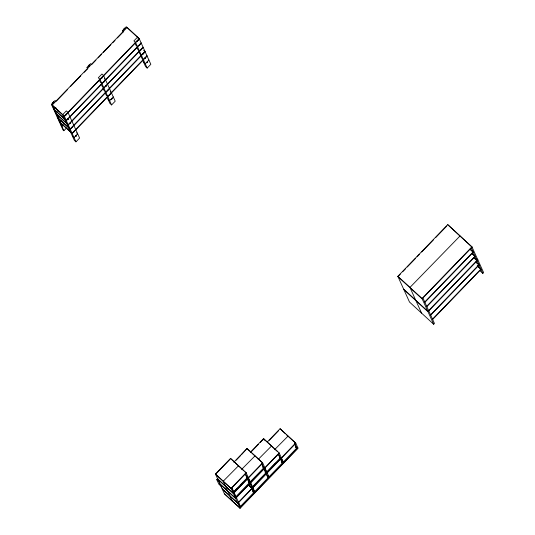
<?xml version="1.0" encoding="UTF-8"?>
<svg xmlns="http://www.w3.org/2000/svg" width="535" height="535" viewBox="0 0 535 535"><rect width="100%" height="100%" fill="white"/><g stroke="black" fill="none" stroke-linecap="round" stroke-linejoin="round"><path stroke-width="0.8" d="M124.588 28.556L124.087 29.01L124.387 28.836M88.75 66.066L89.091 65.665M53.279 102.452L52.851 102.78L53.219 102.526M102.065 77.675L101.637 78.003L101.938 77.822M103.676 82.069L103.937 81.801M143.507 53.64L143.313 53.848M145.119 58.034L145.38 57.767M53.874 102.379L53.527 101.958L52.704 103.068L53.192 102.693M52.891 103.135L53.527 101.958M88.589 66.434L88.242 66.006L88.649 65.451L89.138 65.069L89.492 65.497L88.649 65.451M124.428 28.923L123.933 29.298L124.755 28.188L125.103 28.616L124.755 28.188M125.023 28.435L124.207 29.545L123.852 29.124M102.004 77.749C103.222 76.03 100.165 79.394 102.111 77.762M70.272 123.197L69.911 123.451L70.205 123.271M105.676 86.282L106.024 86.015L105.743 86.209M139.347 45.114L139.976 44.592L138.973 45.696L139.668 45.161M73.944 131.73L74.311 131.476L74.011 131.657M141.507 49.427L140.879 49.949L141.882 48.846L141.186 49.38M68.146 118.716L67.744 119.465L68.747 118.355L67.985 119.178L68.253 118.743M107.809 90.756C108.866 89.011 106.445 91.813 107.695 90.736M147.145 62.08L146.744 62.829L147.747 61.719L146.985 62.541L147.259 62.107M66.46 128.032L63.866 130.721L63.056 129.985L51.4 104.285L55.038 100.52L55.847 101.255M87.666 68.828L87.018 67.403L90.656 63.632L91.465 64.374M123.277 31.946L122.635 30.522L126.273 26.75L139.174 38.607L150.83 64.3L147.185 68.072L145.573 66.587L142.664 60.167M56.389 101.088L67.417 89.666M70.319 86.663L80.765 75.843M84.249 72.238L87.733 68.634M91.793 64.421L95.859 60.214M98.179 57.813L101.663 54.202M103.402 52.403L110.946 44.586M112.691 42.787L115.012 40.379M117.332 37.978L123.719 31.364M54.149 109.307L55.894 107.508M56.095 113.594L57.834 111.788M58.034 117.874L59.78 116.075M75.957 141.835L74.345 140.357L62.689 114.657L66.327 110.892L67.938 112.37L79.595 138.07L75.957 141.835L64.3 116.142L139.174 38.607M59.98 122.161L61.719 120.355M141.113 42.887L66.246 120.422L53.346 108.572M141.233 43.154L66.367 120.689L54.269 109.575M63.478 124.829L61.92 126.441L61.117 125.698M143.059 47.174L68.186 124.708L55.286 112.852M143.179 47.441L68.306 124.976L56.215 113.861M146.944 55.734L72.071 133.275L59.171 121.418M147.065 56.001L72.192 133.543L60.101 122.428M113.273 96.902L109.628 100.674L108.016 99.189M148.884 60.02L145.246 63.785L143.634 62.307M111.574 104.954L115.212 101.189L103.556 75.488L101.944 74.011L98.306 77.776L99.918 79.26L111.574 104.954L109.963 103.476L107.047 97.049M428.756 310.875L434.467 323.454L433.684 324.257L409.496 302.034L397.839 276.334L447.755 224.647L471.944 246.876L483.6 272.569L482.817 273.378L479.795 270.596M400.287 274.201L397.96 276.602L422.148 298.831L472.064 247.143L447.755 224.647M402.608 271.793L405.51 268.791M407.249 266.985L415.374 258.572M417.113 256.767L419.44 254.366M421.761 251.958L433.37 239.941M435.691 237.533L446.718 226.111M267.346 441.923L280.099 428.716L295.688 443.04L298.035 448.216L240.061 508.25L224.473 493.925L215.451 474.03L230.525 458.415L246.113 472.739L248.34 477.648L247.143 476.545M230.07 459.284L215.572 474.298L231.16 488.622L246.234 473.007L245.037 471.903M221.885 487.004L218.875 484.235L216.769 479.594L217.899 478.43M233.802 462.233L247.05 448.511L262.638 462.835L264.865 467.744M236.229 460.113L240.763 455.419M241.412 454.743L247.05 448.511M217.31 480.089L217.825 479.554M250.36 452.302L263.574 438.613L279.163 452.938L281.39 457.846M250.48 452.57L258.412 444.358M260.251 442.452L263.695 438.881L277.484 451.553M269.306 440.285L278.481 430.782M241.599 469.396L254.968 455.94M258.151 459.465L271.492 446.043M240.061 508.25L231.033 488.355L246.113 472.739M233.507 491.959L247.023 477.962L245.217 473.983M274.562 449.681L288.017 436.145M234.149 491.685L237.54 488.174M240.362 485.252L242.623 482.911M262.638 462.835L233.26 493.263L217.678 478.932M433.684 324.257L422.028 298.563L471.944 246.876M235.728 496.868L249.25 482.864L246.608 477.735M250.668 481.788L255.757 476.518M424.75 302.041L473.107 251.965L470.084 249.183M279.163 452.938L235.487 498.165L219.898 483.841M424.87 302.308L473.228 252.232L470.205 249.45M279.283 453.205L235.607 498.433L220.025 484.108M252.252 486.964L265.775 472.967L263.969 468.988M426.696 306.321L475.047 256.245L472.024 253.47M252.894 486.696L255.723 483.767M257.415 482.015L261.374 477.915M267.192 471.89L275.672 463.109M426.816 306.588L475.167 256.512L472.144 253.737M295.688 443.04L237.714 503.074L222.125 488.749M477.768 259.722L427.86 311.41L403.671 289.181M254.479 491.872L268.002 477.875L265.895 473.234M297.915 447.942L239.941 507.982L224.352 493.658M430.581 314.888L478.932 264.812L475.909 262.03M430.702 315.155L479.052 265.079M432.521 319.168L480.878 269.092L477.247 265.761M432.641 319.435L480.998 269.359L477.367 266.029M109.728 94.548L109.147 95.397L110.19 94.32L109.407 95.13L109.708 94.949M88.322 66.186L89.077 66.052M53.794 102.205L53.032 102.332M476.685 258.88L477.895 259.99L427.98 311.678L403.791 289.448M473.97 257.75L476.993 260.532L471.281 247.946M473.482 257.462L476.504 260.237M476.03 262.297L478.45 264.524M397.839 276.334L422.028 298.563M122.635 30.522L123.438 31.257M143.922 50.464L144.998 51.454L70.132 128.988L57.232 117.132M143.915 50.611L145.119 51.721L70.252 129.256L58.154 118.141M137.475 46.659L135.863 45.174L134.894 43.034M139.414 50.939L137.803 49.461L136.833 47.314M141.36 55.225L139.749 53.741L138.779 51.601M143.3 59.505L141.688 58.021L140.718 55.881M104.425 78.785L105.502 79.775M88.242 66.006L88.509 66.253L89.138 65.069M87.018 67.403L87.82 68.146M101.857 83.54L100.246 82.062L99.276 79.916M110.25 91.632L111.327 92.622M103.803 87.827L102.192 86.342L101.215 84.202M105.743 92.107L104.131 90.622L102.834 87.767M107.689 96.387L106.077 94.909L105.101 92.769M51.4 104.285L64.3 116.142M52.33 105.295L64.421 116.409L139.294 38.874L127.076 27.492L52.209 105.027L63.866 130.721M76.579 132.8L77.655 133.783L74.017 137.555L72.399 136.071M285.015 433.39L280.099 428.716M286.218 434.487L295.808 443.308L237.834 503.341L222.246 489.017M295.333 447.099L297.132 448.751L295.026 444.11M279.41 457.552L280.608 458.656L278.508 454.014M279.658 457.933L280.193 458.428M281.637 462.461L282.834 463.557L280.728 458.923M247.17 448.778L250.768 452.088M251.972 453.185L262.759 463.103L233.387 493.531L217.798 479.199M262.886 467.45L264.083 468.553L261.983 463.912M263.133 467.831L263.668 468.326M265.113 472.358L266.31 473.462L264.203 468.82M243.84 470.8L230.525 458.415M246.361 477.354L247.558 478.45L245.458 473.816M248.588 482.256L249.785 483.359L247.685 478.718M248.414 484.964L252.012 488.268L249.905 483.627M248.628 485.312L252.132 488.535L254.239 493.176L252.5 491.571M215.451 474.03L231.033 488.355M216.769 479.594L219.724 482.316M477.113 260.799L482.817 273.378M459.973 236.029L409.937 287.449L421.593 313.142M422.931 298.022L428.635 310.601M138.204 38.553L137.562 37.122L133.917 40.894L135.529 42.372L147.185 68.072M294.491 443.622L296.597 448.256L283.075 462.26L281.276 458.281M281.51 458.114L283.617 462.755M278.267 454.182L280.072 458.161L266.55 472.158L265.052 468.847M280.494 459.09L282.299 463.069L268.777 477.066L268.175 475.742M263.574 438.613L264.297 440.205M264.986 468.011L267.092 472.652M267.212 472.92L269.319 477.561M266.43 473.729L268.537 478.37M261.441 463.417L263.548 468.058L250.032 482.062L248.528 478.745M248.461 477.915L250.567 482.55M250.688 482.817L252.794 487.459M252.915 487.726L255.021 492.367M250.754 483.653L251.952 486.302M252.674 487.893L254.178 491.21M251.898 488.702L253.704 492.681L240.182 506.678L238.376 502.706M238.443 465.845L223.242 481.192L232.27 501.088M231.936 487.813L234.042 492.454M234.163 492.722L236.269 497.363M236.39 497.63L238.496 502.265M238.617 502.532L240.723 507.173M232.003 488.642L233.207 491.297M233.929 492.889L235.433 496.206M65.792 114.992L66.761 114.049L65.792 114.992M66.039 114.804L66.541 114.343L66.072 114.744M88.482 65.818L88.97 65.344L88.516 65.758M69.677 123.558L70.687 122.642L69.677 123.558M71.623 127.838L72.633 126.922L71.623 127.838M71.864 127.651L72.352 127.176L71.864 127.651M73.562 132.125L74.532 131.182L73.562 132.125M75.509 136.405L76.518 135.489L75.509 136.405M75.749 136.218L76.258 135.756L75.749 136.218M103.349 82.39L104.325 81.447L103.349 82.39M105.295 86.67L106.305 85.76L105.295 86.67M111.119 99.523L112.096 98.58L111.119 99.523M111.367 99.336L111.868 98.875L111.367 99.336M137.02 41.222L138.037 40.306L137.02 41.222M137.268 41.034L137.776 40.58L137.268 41.034M142.852 54.075L143.862 53.159L142.852 54.075M144.791 58.355L145.808 57.439L144.791 58.355"/></g></svg>
